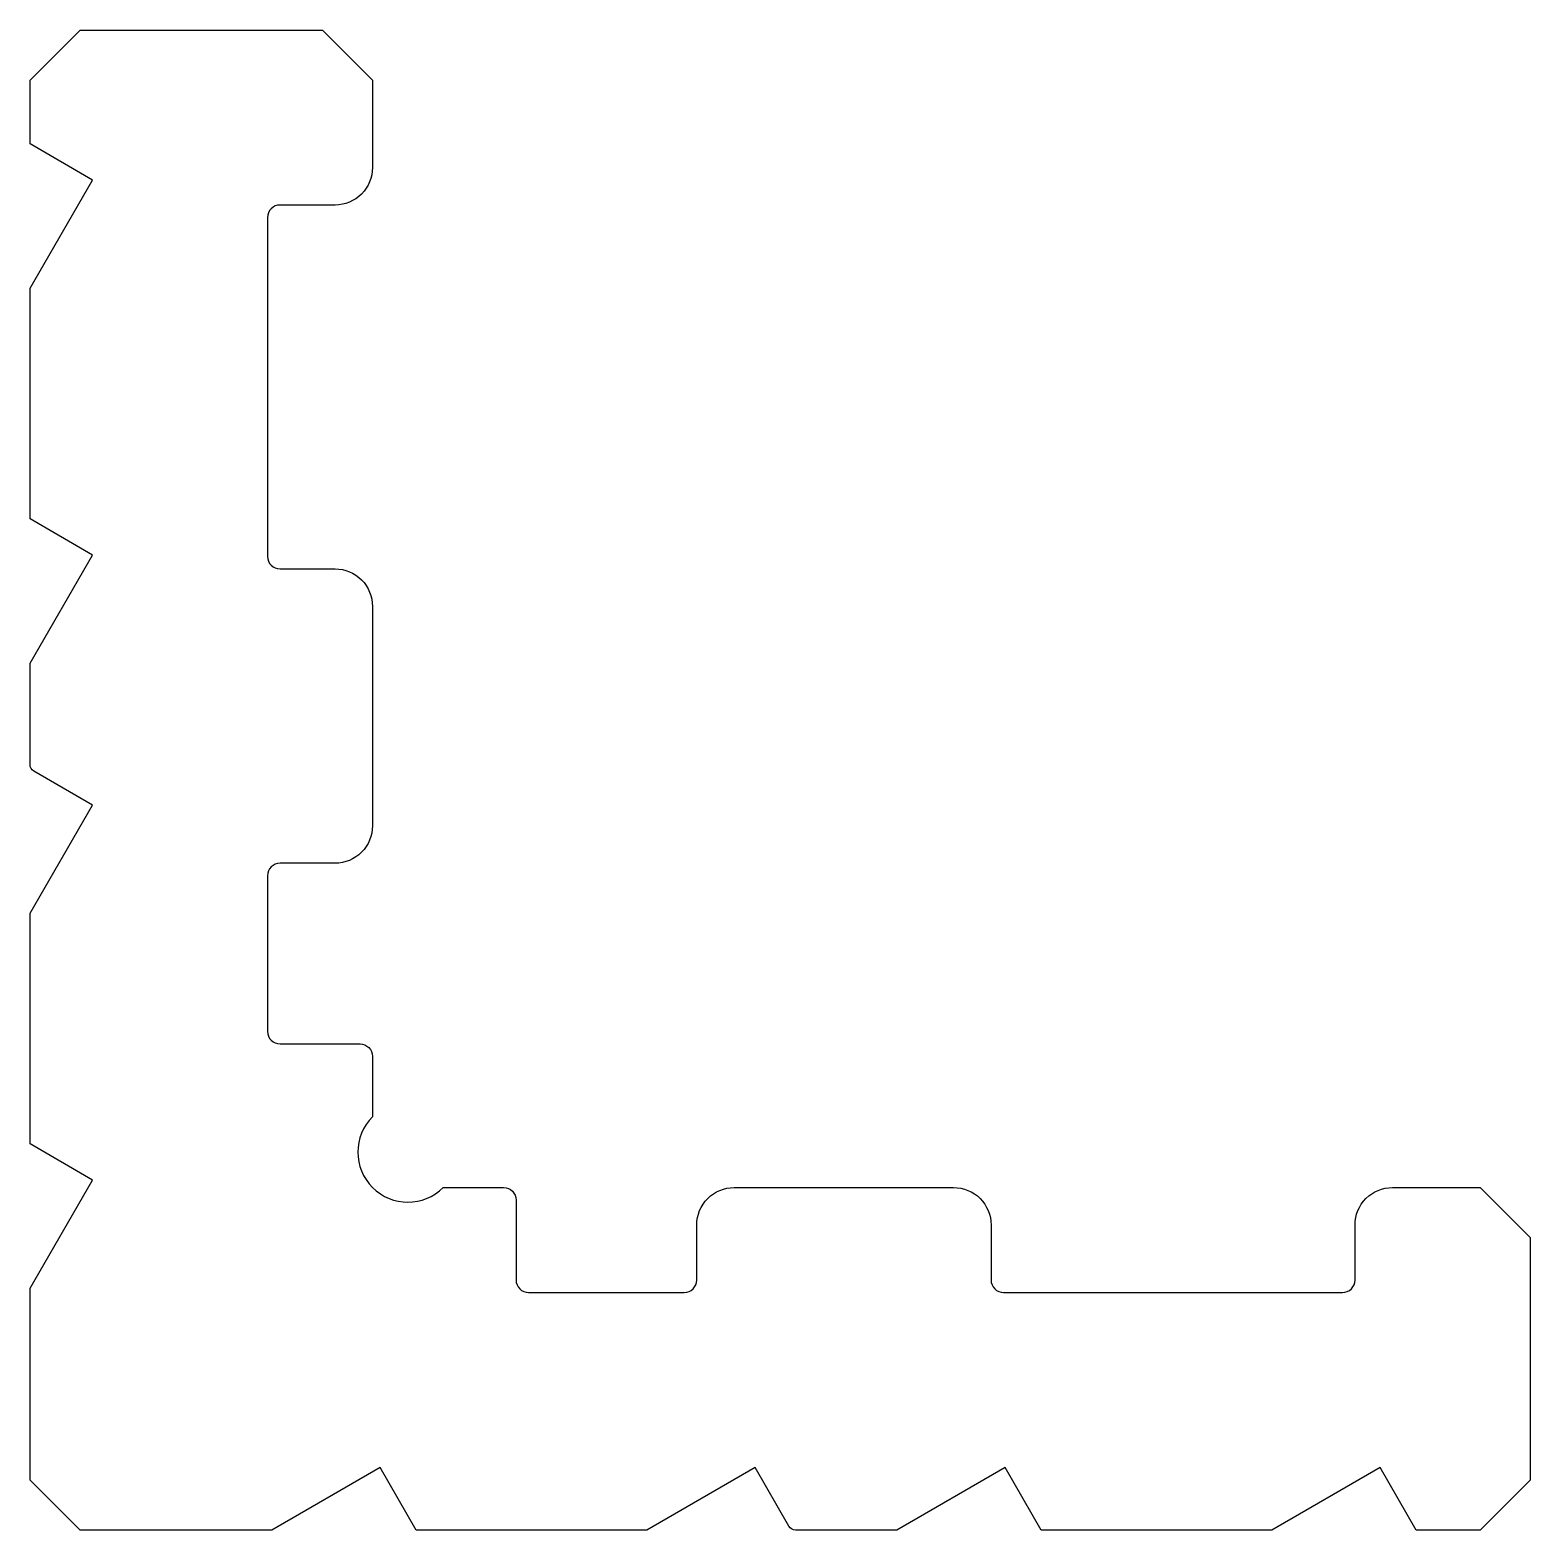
# Model space of a CAD drawing. Extents: x 870.6 to 930.6, y -47.8 to 12.2.
import ezdxf

# ---------------------------------------------------------------- set-up
doc = ezdxf.new("R2010")
doc.units = 0
doc.header["$LTSCALE"] = 15
doc.layers.add('CONNECTIONS', color=8, linetype='CONTINUOUS')

msp = doc.modelspace()

# ---------------------------------------------------------------- linework, layer by layer
at = {"layer": 'CONNECTIONS', "color": 0}
msp.add_lwpolyline([(910.996, -47.819), (909.553, -45.319), (905.223, -47.819), (901.169, -47.819, -0.267949), (900.91, -47.669), (899.553, -45.319), (895.223, -47.819), (885.996, -47.819), (884.553, -45.319), (880.223, -47.819), (872.553, -47.819), (870.553, -45.819), (870.553, -38.149), (873.053, -33.819), (870.553, -32.375), (870.553, -23.149), (873.053, -18.819), (870.703, -17.462, -0.267949), (870.553, -17.202), (870.553, -13.149), (873.053, -8.819), (870.553, -7.375), (870.553, 1.851), (873.053, 6.181), (870.553, 7.625), (870.553, 10.181), (872.553, 12.181), (882.253, 12.181), (884.253, 10.181), (884.253, 6.681, -0.414214), (882.753, 5.181), (880.553, 5.181, 0.414214), (880.053, 4.681), (880.053, -8.875, 0.414214), (880.553, -9.375), (882.753, -9.375, -0.414214), (884.253, -10.875), (884.253, -19.649, -0.414214), (882.753, -21.149), (880.553, -21.149, 0.414214), (880.053, -21.649), (880.053, -27.875, 0.414214), (880.553, -28.375), (883.753, -28.375, -0.414214), (884.253, -28.875), (884.253, -31.29, 1), (887.081, -34.119), (889.496, -34.119, -0.414214), (889.996, -34.619), (889.996, -37.819, 0.414214), (890.496, -38.319), (896.723, -38.319, 0.414214), (897.223, -37.819), (897.223, -35.619, -0.414214), (898.723, -34.119), (907.496, -34.119, -0.414214), (908.996, -35.619), (908.996, -37.819, 0.414214), (909.496, -38.319), (923.053, -38.319, 0.414214), (923.553, -37.819), (923.553, -35.619, -0.414214), (925.053, -34.119), (928.553, -34.119), (930.553, -36.119), (930.553, -45.819), (928.553, -47.819), (925.996, -47.819), (924.553, -45.319), (920.223, -47.819)], format="xyb", close=True, dxfattribs=at)

doc.saveas('drawing.dxf')
